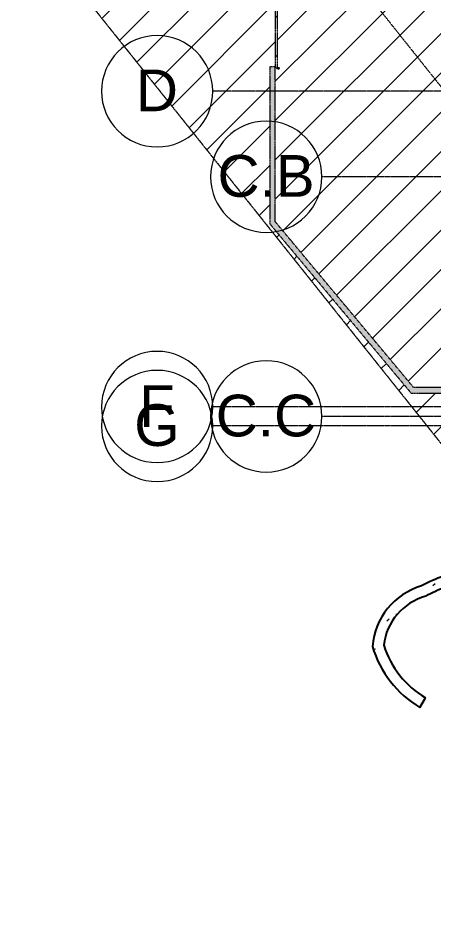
# Model space of a CAD drawing. Header units: inches. Extents: x -4124 to 1943, y 10204 to 12096.
# Drawn here: x -4124 to -3676, y 10266 to 11240 of the extents above; entities that cross this region are included whole.
import ezdxf

# ---------------------------------------------------------------- set-up
doc = ezdxf.new("R2010")
doc.units = ezdxf.units.IN
doc.header["$MEASUREMENT"] = 0
for name, pattern in [('Demolished', [0.1875, 0.125, -0.0625]), ('Double Dash 3_8_', [1, 0.375, -0.125, 0.125, -0.125, 0.125, -0.125]), ('Grid Line 1_2_', [0.875, 0.5, -0.125, 0.125, -0.125])]:
    doc.linetypes.add(name, pattern=pattern)
for name, color, linetype, lineweight in [('A-DOOR', 31, 'Continuous', 9), ('A-FLOR', 192, 'Demolished', 9), ('A-FLOR-PATT', 8, 'Demolished', 9), ('A-WALL', 113, 'Continuous', 9), ('A-WALL-PATT', 111, 'Continuous', 13), ('C-PROP-LINE', 91, 'Double Dash 3_8_', 13), ('S-FNDN', 32, 'Continuous', 9), ('S-GRID', 1, 'Continuous', 9), ('S-GRID-IDEN', 1, 'Continuous', 9)]:
    doc.layers.add(name, color=color, linetype=linetype, lineweight=lineweight)
doc.styles.add('Arial', font='arial.ttf', dxfattribs={"height": 45})
pattern_1 = [(359.137, (-11193.875, -39.313), (21.213218923, 0.319530762), [])]
pattern_2 = [(50, (0, 0), (68.8574, -6.02404), [7.2, -79.2]), (355, (0, 0), (-13.3201, 72.2107), [5.76, -63.36]), (100.451, (5.74, -0.5), (55.53753, 66.1862), [6.119, -67.31]), (46.184, (0, 19.2), (102.45503, -15.8907), [10.8, -118.8]), (96.636, (8.54, 17.88), (89.7274, 93.5155), [9.179, -100.964]), (351.184, (0, 19.2), (89.7283, 93.5149), [8.64, -95.04]), (21, (9.6, 14.4), (57.30352, -38.65147), [7.2, -79.2]), (326, (9.6, 14.4), (23.3584, 69.61462), [5.76, -63.36]), (71.451, (14.375, 11.18), (80.66193, 30.96264), [6.119, -67.31]), (37.5, (0, 0), (1.167627, 31.957773), [3.168, -59.424, 3.168, -61.152, -63.6]), (37.5, (0, 0), (1.167627, 31.957773), [-126.912, 3.168, -60.432]), (7.5, (0, 0), (25.2549, 37.86335), [3.168, -33.504, 3.168, -57.984, -24.24]), (7.5, (0, 0), (25.2549, 37.86335), [-97.824, 3.168, -21.072]), (327.5, (-21.408, 0), (51.247365, -2.16529), [3.168, -20.832, 3.168, -71.712, -99.36]), (327.5, (-21.408, 0), (51.247365, -2.16529), [-98.88, 3.168, -96.192]), (317.5, (-31.01, 0), (55.98627, 9.60998), [3.168, -28.032, 3.168, -46.56, -70.56]), (317.5, (-31.01, 0), (55.98627, 9.60998), [-80.928, 3.168, -67.392])]

# ---------------------------------------------------------------- blocks, each defined once
blk = doc.blocks.new('Door-Sectional_DesignersChoice_Amarr - EXISTING 1-1400193-DEMO PLAN - 1ST FLOOR')
at = {"layer": 'A-DOOR', "linetype": 'Demolished'}
h = blk.add_hatch(dxfattribs=at)
h.set_pattern_fill('FP_21', color=20, style=0, pattern_type=2)
h.set_pattern_definition(pattern_1)
h.paths.add_polyline_path([(-8.28, -39.03), (-8.28, -39.16), (-7.28, -39.09), (-7.28, -38.44), (-8.28, -38.44)], flags=0)
h = blk.add_hatch(dxfattribs=at)
h.set_pattern_fill('FP_20', color=20, style=0, pattern_type=2)
h.set_pattern_definition([(315, (-11193.875, -3883.542), (21.2132, 21.2132), [])])
h.paths.add_polyline_path([(-7, -39.03), (139, -39.03), (139, -37.15), (-7, -37.15)], flags=0)
h = blk.add_hatch(dxfattribs=at)
h.set_pattern_fill('FP_21', color=20, style=0, pattern_type=2)
h.set_pattern_definition(pattern_1)
h.paths.add_polyline_path([(139.28, -39.03), (139.28, -39.16), (140.28, -39.09), (140.28, -38.44), (139.28, -38.44)], flags=0)
at = {"layer": 'A-DOOR', "color": 10, "linetype": 'Demolished'}
for p, q in [((-8.28, -39.16), (-8.28, -38.44)), ((-8.28, -38.44), (-7.28, -38.44)), ((-7.28, -38.44), (-7.28, -39.16)), ((-7, -37.15), (-7, -37.09)), ((-7, -37.09), (139, -37.09)), ((-7, -39.03), (-7, -37.15)), ((-7, -37.15), (139, -37.15)), ((139, -37.09), (139, -37.15)), ((139, -37.15), (139, -39.03)), ((139.28, -39.16), (139.28, -38.44)), ((139.28, -38.44), (140.28, -38.44)), ((140.28, -38.44), (140.28, -39.16)), ((-7, -39.09), (-7, -39.03)), ((-7, -39.03), (139, -39.03)), ((-7, -39.09), (139, -39.09)), ((139, -39.03), (139, -39.09))]:
    blk.add_line(p, q, dxfattribs=at)
at = {"layer": 'A-DOOR', "color": 1, "linetype": 'Demolished', "lineweight": 15}
for p, q in [((-7.28, -39.16), (-8.28, -39.16)), ((-8.28, -39.16), (-8.28, -41.16)), ((-8.28, -41.16), (-7.28, -41.16)), ((-7.28, -41.16), (-7.28, -39.16)), ((140.28, -39.16), (139.28, -39.16)), ((139.28, -39.16), (139.28, -41.16)), ((139.28, -41.16), (140.28, -41.16)), ((140.28, -41.16), (140.28, -39.16))]:
    blk.add_line(p, q, dxfattribs=at)
blk = doc.blocks.new('Family - ___-1416994-DEMO PLAN - 1ST FLOOR')
at = {"layer": 'C-PROP-LINE'}
blk.add_line((-4124.18, 11353.21), (-3256.26, 10265.54), dxfattribs=at)
blk = doc.blocks.new('Family - ___-1442676-DEMO PLAN - 1ST FLOOR')
at = {"layer": 'C-PROP-LINE'}
blk.add_line((-4124.18, 11738), (-2969.59, 10291.07), dxfattribs=at)
blk = doc.blocks.new('Grid - Grid Head - Circle-50561-DEMO PLAN - 1ST FLOOR')
at = {"layer": 'S-GRID-IDEN'}
for start, end in [(360, 180), (180, 360)]:
    blk.add_arc((0, 0), 0.25, start, end, dxfattribs=at)

msp = doc.modelspace()

# ---------------------------------------------------------------- hatches: boundary and pattern name
at = {"layer": 'A-FLOR-PATT'}
h = msp.add_hatch(dxfattribs=at)
h.set_pattern_fill('FP_24', color=20, style=0, pattern_type=2)
h.set_pattern_definition([(45, (0, 0), (-21.2132, 21.2132), [])])
h.paths.add_polyline_path([(-3208.94, 10614.8), (-3208.94, 10638.8), (-3208.83, 10638.8), (-3208.83, 10639.02), (-3042.95, 10639.02), (-3042.95, 10647.21), (-3077.2, 10647.21), (-3077.2, 10648.96), (-3042.95, 10648.96), (-3042.95, 10794.17), (-3667.45, 10794.17), (-3667.45, 10835.86), (-3700.34, 10835.86), (-3852.8, 11018.55), (-3852.8, 11187.87), (-3846.8, 11187.87), (-3846.8, 11020.72), (-3697.54, 10841.86), (-3667.45, 10841.86), (-3667.45, 11278.12), (-3656.38, 11278.12), (-3656.32, 11278.26), (-3656.38, 11282.94), (-3656.46, 11283.12), (-3656.79, 11283.26), (-3658.2, 11283.26), (-3658.2, 11283.54), (-3654.2, 11283.54), (-3654.2, 11283.26), (-3655.62, 11283.26), (-3655.96, 11283.09), (-3656.09, 11282.79), (-3656.03, 11278.12), (-3428.38, 11278.12), (-3428.32, 11278.26), (-3428.38, 11282.94), (-3428.46, 11283.12), (-3428.79, 11283.26), (-3430.2, 11283.26), (-3430.2, 11283.54), (-3426.2, 11283.54), (-3426.2, 11283.26), (-3427.62, 11283.26), (-3427.96, 11283.09), (-3428.09, 11282.79), (-3428.03, 11278.12), (-3222.38, 11278.12), (-3222.32, 11278.26), (-3222.38, 11282.94), (-3222.46, 11283.12), (-3222.79, 11283.26), (-3224.2, 11283.26), (-3224.2, 11283.54), (-3220.2, 11283.54), (-3220.2, 11283.26), (-3221.62, 11283.26), (-3221.96, 11283.09), (-3222.09, 11282.79), (-3222.03, 11278.12), (-3218.45, 11278.12), (-3218.45, 11409.52), (-3219.2, 11409.52), (-3219.2, 11411.52), (-3217.27, 11411.52), (-3217.27, 11412.15), (-3215.39, 11412.15), (-3215.39, 11411.52), (-3213.45, 11411.52), (-3213.45, 11409.52), (-3212.45, 11409.52), (-3212.45, 11278.12), (-3042.95, 11278.12), (-3042.95, 11458.77), (-3044.7, 11458.64), (-3044.7, 11458.77), (-3212.45, 11458.77), (-3212.45, 11446.52), (-3770.47, 11446.52), (-3846.8, 11384.86), (-3846.8, 11331.87), (-3852.8, 11331.87), (-3852.8, 11380.02), (-3949.26, 11302.1), (-4093.77, 11315.1), (-3553.79, 10638.4), (-3295.78, 10638.4), (-3212.45, 10615.76)], flags=0)
h.paths.add_polyline_path([(-3209.68, 10808.49), (-3148.45, 10808.49), (-3148.45, 10817.77), (-3147.58, 10817.77), (-3147.58, 10819.77), (-3145.64, 10819.77), (-3145.64, 10820.4), (-3143.77, 10820.4), (-3143.77, 10819.77), (-3141.83, 10819.77), (-3141.83, 10817.77), (-3140.83, 10817.77), (-3140.83, 10808.49), (-3042.95, 10808.49), (-3042.95, 10927.9), (-3097.7, 10927.9), (-3097.7, 10905.9), (-3140.83, 10905.9), (-3140.83, 10853.77), (-3141.83, 10853.77), (-3141.83, 10851.77), (-3143.77, 10851.77), (-3143.77, 10851.15), (-3145.64, 10851.15), (-3145.64, 10851.77), (-3147.58, 10851.77), (-3147.58, 10853.77), (-3148.45, 10853.77), (-3148.45, 10938.02), (-3140.83, 10938.02), (-3140.83, 10913.52), (-3105.33, 10913.52), (-3105.22, 10935.52), (-3042.95, 10935.52), (-3042.95, 11263.8), (-3661.45, 11263.8), (-3661.45, 11064.77), (-3538.45, 11064.77), (-3538.45, 11044.96), (-3539.45, 11044.96), (-3539.45, 11042.96), (-3541.39, 11042.96), (-3541.39, 11042.33), (-3543.27, 11042.33), (-3543.27, 11042.96), (-3545.2, 11042.96), (-3545.2, 11044.96), (-3546.08, 11044.96), (-3546.08, 11057.15), (-3661.45, 11057.15), (-3661.45, 10808.49), (-3546.08, 10808.49), (-3546.08, 11004.96), (-3545.2, 11004.96), (-3545.2, 11006.96), (-3543.27, 11006.96), (-3543.27, 11007.58), (-3541.39, 11007.58), (-3541.39, 11006.96), (-3539.45, 11006.96), (-3539.45, 11004.96), (-3538.45, 11004.96), (-3538.45, 10808.49), (-3212.45, 10808.49)], flags=0)
h.paths.add_polyline_path([(-3120.74, 10819.77), (-3141.83, 10819.77), (-3141.83, 10821.52), (-3109.83, 10821.52), (-3109.83, 10819.77)], flags=0)
h.paths.add_polyline_path([(-3514.68, 11006.96), (-3539.45, 11006.96), (-3539.45, 11008.71), (-3503.45, 11008.71), (-3503.45, 11006.96)], flags=0)
h.paths.add_polyline_path([(-3844.45, 11185.59), (-3845.1, 11185.59), (-3845.1, 11186.59), (-3842.38, 11186.59), (-3842.38, 11185.59), (-3844.38, 11185.59)], flags=0)
h.paths.add_polyline_path([(-3846.45, 11186.87), (-3846.39, 11332.87), (-3844.45, 11332.87), (-3844.51, 11186.87), (-3846.39, 11186.87)], flags=0)
h.paths.add_polyline_path([(-3844.45, 11333.16), (-3845.1, 11333.16), (-3845.1, 11334.16), (-3842.38, 11334.16), (-3842.38, 11333.16), (-3844.38, 11333.16)], flags=0)
h.paths.add_polyline_path([(-3177.45, 11411.52), (-3213.45, 11411.52), (-3213.45, 11413.27), (-3177.45, 11413.27)], flags=0)
at = {"layer": 'A-WALL'}
h = msp.add_hatch(color=8, dxfattribs=at)
h.paths.add_polyline_path([(-3846.8, 11020.72), (-3846.8, 11187.87), (-3852.8, 11187.87), (-3852.8, 11027.91)], flags=0)
h.paths.add_polyline_path([(-3846.8, 11331.87), (-3846.8, 11397.72), (-3852.8, 11392.87), (-3852.8, 11331.87)], flags=0)
for points in [[(-3697.54, 10835.86), (-3692.53, 10835.86), (-3852.8, 11027.91), (-3852.8, 11018.55), (-3700.34, 10835.86)], [(-3667.45, 10835.86), (-3667.45, 10841.86), (-3697.54, 10841.86), (-3692.53, 10835.86), (-3667.62, 10835.86)]]:
    msp.add_hatch(color=8, dxfattribs=at).paths.add_polyline_path(points, flags=0)
at = {"layer": 'A-WALL-PATT', "lineweight": 9}
h = msp.add_hatch(dxfattribs=at)
h.set_pattern_fill('FP_6', color=8, style=0, pattern_type=2)
h.set_pattern_definition(pattern_2)
h.paths.add_polyline_path([(-3684.47, 10616.73), (-3677.52, 10620.32), (-3670.39, 10623.55), (-3663.11, 10626.41), (-3665.18, 10638.41), (-3673.31, 10635.33), (-3681.27, 10631.83), (-3689.04, 10627.91), (-3685.94, 10620.32)], flags=0)
h = msp.add_hatch(dxfattribs=at)
h.set_pattern_fill('FP_6', color=8, style=0, pattern_type=2)
h.set_pattern_definition(pattern_2)
h.paths.add_polyline_path([(-3742.02, 10562.7), (-3729.84, 10563.92), (-3729.01, 10569.13), (-3727.57, 10574.71), (-3726.03, 10579.24), (-3723.71, 10584.44), (-3721.39, 10588.71), (-3718.49, 10593.11), (-3715.16, 10597.33), (-3711.62, 10601.11), (-3707.7, 10604.64), (-3703.5, 10607.83), (-3699.04, 10610.66), (-3694.36, 10613.09), (-3689.04, 10615.27), (-3684.47, 10616.73), (-3689.04, 10627.91), (-3694.67, 10625.99), (-3700.14, 10623.63), (-3705.4, 10620.84), (-3710.41, 10617.64), (-3715.16, 10614.05), (-3719.6, 10610.09), (-3723.71, 10605.78), (-3727.46, 10601.16), (-3730.83, 10596.26), (-3733.8, 10591.1), (-3736.35, 10585.72), (-3738.72, 10579.24), (-3740.11, 10574.44), (-3741.3, 10568.61), (-3741.87, 10563.92)], flags=0)
h = msp.add_hatch(dxfattribs=at)
h.set_pattern_fill('FP_6', color=8, style=0, pattern_type=2)
h.set_pattern_definition(pattern_2)
h.paths.add_polyline_path([(-3690.77, 10496.87), (-3684.65, 10507.19), (-3690.33, 10510.82), (-3696.78, 10515.68), (-3700.91, 10519.16), (-3705.76, 10523.83), (-3710.3, 10528.82), (-3714.5, 10534.09), (-3718.34, 10539.62), (-3721.81, 10545.4), (-3724.89, 10551.39), (-3727.57, 10557.58), (-3729.84, 10563.92), (-3742.02, 10562.7), (-3739.79, 10555.94), (-3737.14, 10549.34), (-3734.09, 10542.91), (-3730.64, 10536.69), (-3726.81, 10530.69), (-3722.62, 10524.94), (-3718.07, 10519.47), (-3713.2, 10514.29), (-3708.01, 10509.42), (-3702.53, 10504.88), (-3696.78, 10500.69)], flags=0)

# ---------------------------------------------------------------- linework, layer by layer
at = {"layer": 'A-FLOR', "color": 10}
msp.add_line((-4093.77, 11315.1), (-3553.79, 10638.4), dxfattribs=at)
at = {"layer": 'A-WALL', "color": 1, "linetype": 'Demolished', "lineweight": 15}
for p, q in [((-3846.8, 11187.87), (-3852.8, 11187.87)), ((-3852.8, 11187.87), (-3852.8, 11018.55)), ((-3846.8, 11020.72), (-3846.8, 11187.87)), ((-3852.8, 11018.55), (-3700.34, 10835.86)), ((-3697.54, 10841.86), (-3846.8, 11020.72)), ((-3667.45, 10841.86), (-3697.54, 10841.86)), ((-3700.34, 10835.86), (-3667.45, 10835.86))]:
    msp.add_line(p, q, dxfattribs=at)
at = {"layer": 'S-FNDN', "lineweight": 25}
msp.add_line((-3690.77, 10496.87), (-3684.65, 10507.19), dxfattribs=at)
for centre, radius, start, end in [((-3610.88, 10482.63), 164.97, 109.21612, 118.27947), ((-3667.97, 10556.66), 74.3, 106.4774, 175.33729), ((-3610.88, 10482.63), 152.97, 109.9631, 118.75608), ((-3667.97, 10556.66), 62.3, 105.36461, 173.30339), ((-3632.42, 10595.17), 114.31, 196.50149, 239.30347), ((-3632.42, 10595.17), 102.31, 197.78104, 239.30347)]:
    msp.add_arc(centre, radius, start, end, dxfattribs=at)
at = {"layer": 'S-GRID', "linetype": 'Grid Line 1_2_'}
for p, q in [((-1362.8, 11161.4), (-3914.18, 11161.4)), ((-1362.8, 11069.14), (-3796.51, 11069.14)), ((-1362.8, 10820.89), (-3914.18, 10820.89)), ((-1362.8, 10810.7), (-3796.51, 10810.7)), ((-1362.8, 10800.4), (-3914.18, 10800.4))]:
    msp.add_line(p, q, dxfattribs=at)

# ---------------------------------------------------------------- block references
at = {"layer": 'A-DOOR', "color": 10, "linetype": 'Demolished', "rotation": 89.99999999999959}
msp.add_blockref('Door-Sectional_DesignersChoice_Amarr - EXISTING 1-1400193-DEMO PLAN - 1ST FLOOR', (-3883.54, 11193.87), dxfattribs=at)
at = {"layer": 'C-PROP-LINE'}
for name in ['Family - ___-1416994-DEMO PLAN - 1ST FLOOR', 'Family - ___-1442676-DEMO PLAN - 1ST FLOOR']:
    msp.add_blockref(name, (0, 0), dxfattribs=at)
at = {"layer": 'S-GRID-IDEN', "xscale": 239.9999999999998, "yscale": 239.9999999999998, "zscale": 239.9999999999998}
for p, rotation in [((-3974.18, 11161.4), 89.9999999999996), ((-3856.51, 11069.14), 89.99999999999962), ((-3974.18, 10820.89), 89.9999999999996), ((-3856.51, 10810.7), 89.99999999999962), ((-3974.18, 10800.4), 89.9999999999996)]:
    msp.add_blockref('Grid - Grid Head - Circle-50561-DEMO PLAN - 1ST FLOOR', p, dxfattribs=dict(at, rotation=rotation))

# ---------------------------------------------------------------- texts
at = {"layer": 'S-GRID-IDEN', "char_height": 45, "attachment_point": 1, "style": 'Arial'}
for s, insert, width in [('D', (-3997.08, 11184.85), 55.2975), ('C.B', (-3909.09, 11092.59), 127.26), ('F', (-3993.63, 10844.34), 46.965), ('C.C', (-3910.98, 10834.15), 131.805), ('G', (-3998.93, 10823.85), 59.8425)]:
    msp.add_mtext(s, dxfattribs=dict(at, insert=insert, width=width))

doc.saveas('drawing.dxf')
